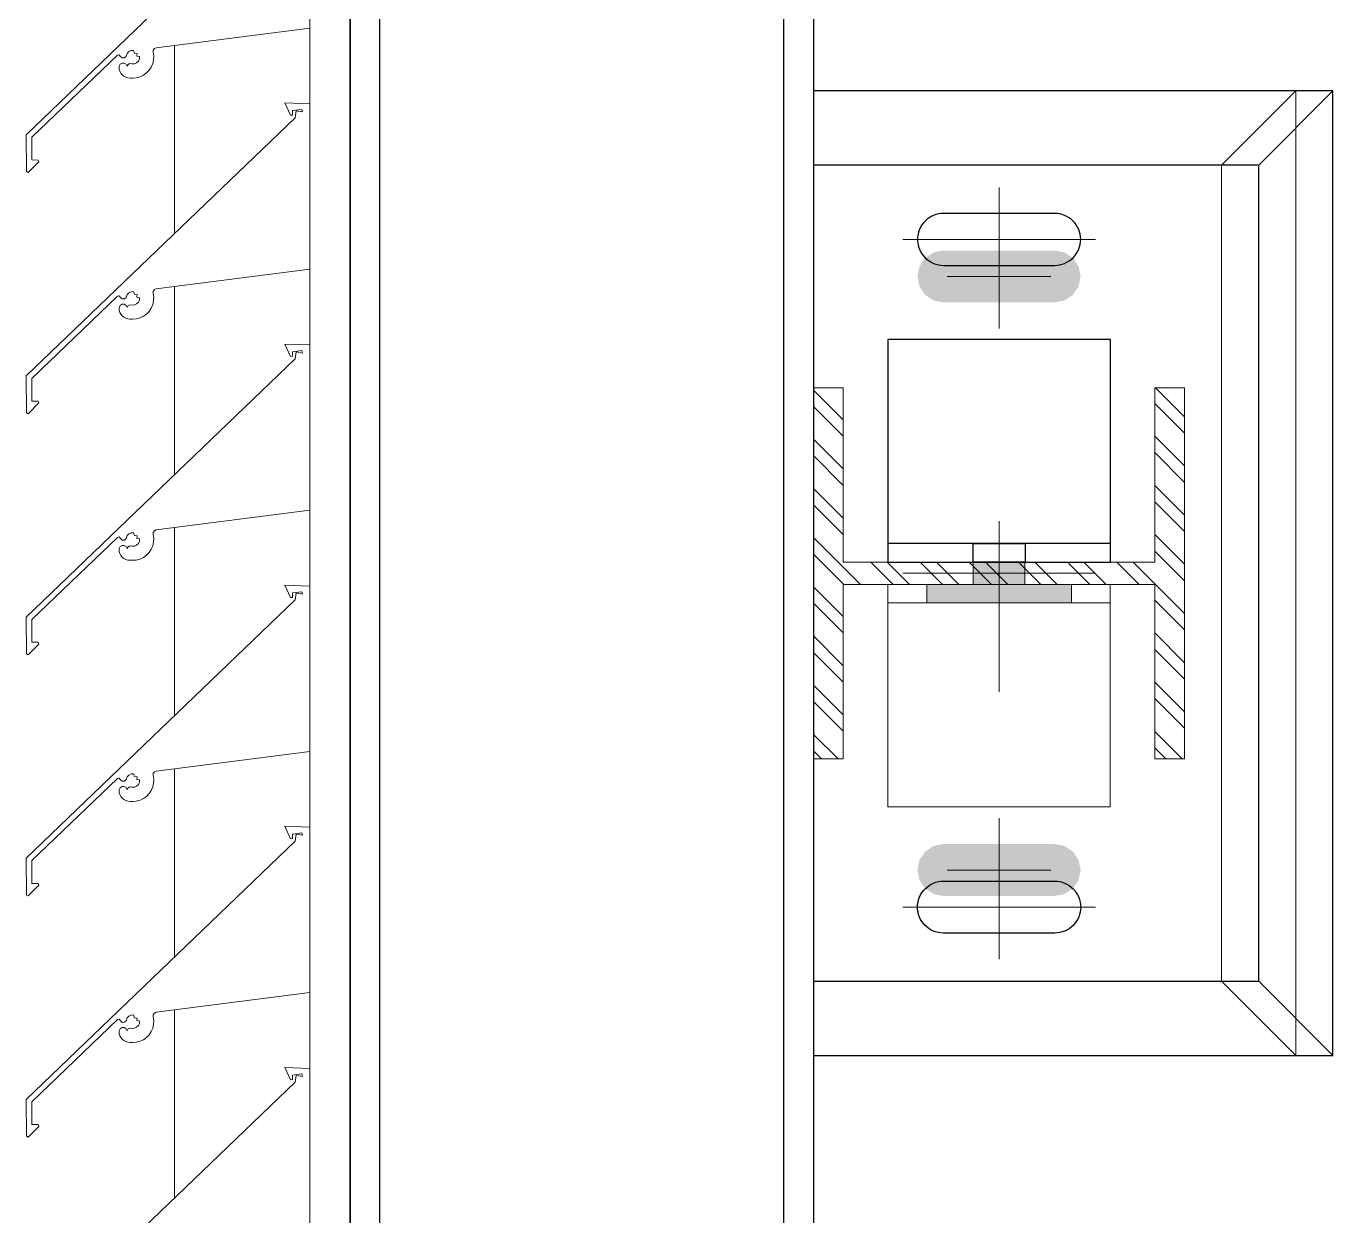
# Model space of a CAD drawing. Header units: millimetres. Extents: x -220592 to 404889, y -217665 to 38245.
# Drawn here: x 27678.1 to 28030.5, y -39739 to -39418.3 of the extents above; entities that cross this region are included whole.
import ezdxf

# ---------------------------------------------------------------- set-up
doc = ezdxf.new("R2010")
doc.units = ezdxf.units.MM
doc.set_wipeout_variables(frame=1)
doc.linetypes.add('XKITLINE00', pattern=[0])
doc.linetypes.add('XKITLINE02', pattern=[4, 2, -2])
for name, color, linetype in [('000 - 0_HIDE_OBJ_FRAMING_DEF_SUB_1', 7, 'Continuous'), ('000 - STRUCTURE_STEEL_ACCESORIES_HATCH_', 7, 'Continuous'), ('000 - STRUCTURE_STEEL_ACCESORIES_HIDDEN_', 7, 'Continuous'), ('000 - STRUCTURE_STEEL_ACCESORIES_MAIN_COLOR_1', 7, 'Continuous'), ('000 - STRUCTURE_STEEL_FRAMING_CUT_COLOR_4', 7, 'Continuous'), ('000 - STRUCTURE_STEEL_FRAMING_DEF_SUB', 7, 'Continuous'), ('000 - STRUCTURE_STEEL_FRAMING_HIDDEN_', 7, 'Continuous'), ('000 - STRUCTURE_STEEL_FRAMING_SUB_COLOR_1', 7, 'Continuous'), ('000 - STRUCTURE_STEEL_FRAMING_SUB_COLOR_2', 7, 'Continuous'), ('000 - STRUCTURE_STEEL_FRAMING_WIPEOUT_', 7, 'Continuous')]:
    doc.layers.add(name, color=color, linetype=linetype)
doc.layers.add('Part', color=7, linetype='Continuous', lineweight=0)

# ---------------------------------------------------------------- blocks, each defined once
blk = doc.blocks.new('*A14056')
at = {"layer": 'Part', "color": 7, "linetype": 'XKITLINE00', "lineweight": 0}
for p, q in [((-171.163349, 117.188511), (-171.163349, 121.420764)), ((-172.663349, 120.106641), (-172.663349, 120.613714)), ((-172.663349, 119.456641), (-172.663349, 119.963714)), ((-172.663349, 118.806641), (-172.663349, 119.313714)), ((-172.663349, 118.156641), (-172.663349, 118.663714)), ((-172.663349, 117.506641), (-172.663349, 118.013714))]:
    blk.add_line(p, q, dxfattribs=at)
blk = doc.blocks.new('*A14120')
at = {"layer": 'Part', "color": 7, "linetype": 'XKITLINE00', "lineweight": 0}
for p, q in [((-172.298462, 117.856123), (-172.366148, 117.858745)), ((-172.366148, 117.858745), (-172.350613, 117.825258)), ((-172.34549, 117.82567), (-172.345361, 117.837861)), ((-172.345361, 117.837861), (-172.320378, 117.841001)), ((-172.335358, 117.837332), (-172.338255, 117.818789)), ((-172.335358, 117.837332), (-172.318342, 117.834428)), ((-172.320378, 117.841001), (-172.318342, 117.834428)), ((-172.298455, 117.410453), (-172.298462, 117.856123)), ((-172.338255, 117.818789), (-173.063377, 117.122543)), ((-172.350613, 117.825258), (-172.34549, 117.82567)), ((-172.712461, 117.357423), (-172.298455, 117.410453)), ((-173.048341, 117.116176), (-172.817326, 117.337579)), ((-172.817326, 117.337579), (-172.812166, 117.338671)), ((-172.812166, 117.338671), (-172.808512, 117.334044)), ((-172.808512, 117.334044), (-172.804048, 117.33019)), ((-172.798154, 117.330396), (-172.793971, 117.334553)), ((-172.793971, 117.334553), (-172.790857, 117.342126)), ((-172.790857, 117.342126), (-172.78619, 117.346913)), ((-172.78619, 117.346913), (-172.780114, 117.349703)), ((-172.780114, 117.349703), (-172.773442, 117.350125)), ((-172.773442, 117.350125), (-172.77112, 117.342735)), ((-172.77112, 117.342735), (-172.763955, 117.341791)), ((-172.763955, 117.341791), (-172.765124, 117.334731)), ((-172.765124, 117.334731), (-172.757418, 117.333625)), ((-172.757418, 117.333625), (-172.757988, 117.327141)), ((-172.720912, 117.345159), (-172.720672, 117.350681)), ((-172.719426, 117.335025), (-172.720912, 117.345159)), ((-172.720672, 117.350681), (-172.717536, 117.355233)), ((-172.719801, 117.324789), (-172.719426, 117.335025)), ((-172.717536, 117.355233), (-172.712461, 117.357423)), ((-172.810019, 117.312761), (-172.812659, 117.307287)), ((-172.812659, 117.307287), (-172.812163, 117.299517)), ((-172.812163, 117.299517), (-172.810428, 117.294021)), ((-172.804875, 117.315998), (-172.810019, 117.312761)), ((-172.798797, 117.31601), (-172.804875, 117.315998)), ((-172.804048, 117.33019), (-172.798154, 117.330396)), ((-172.793641, 117.312792), (-172.798797, 117.31601)), ((-172.790699, 117.30732), (-172.793641, 117.312792)), ((-172.788669, 117.312301), (-172.790699, 117.30732)), ((-172.783858, 117.314708), (-172.788669, 117.312301)), ((-172.77794, 117.313803), (-172.783858, 117.314708)), ((-172.77144, 117.314147), (-172.77794, 117.313803)), ((-172.765472, 117.316745), (-172.77144, 117.314147)), ((-172.76079, 117.321267), (-172.765472, 117.316745)), ((-172.757988, 117.327141), (-172.76079, 117.321267)), ((-172.731662, 117.29681), (-172.726022, 117.30536)), ((-172.726022, 117.30536), (-172.722024, 117.31479)), ((-172.722024, 117.31479), (-172.719801, 117.324789)), ((-172.810428, 117.294021), (-172.807674, 117.288958)), ((-172.807674, 117.288958), (-172.804002, 117.284515)), ((-172.804002, 117.284515), (-172.799549, 117.280857)), ((-172.799549, 117.280857), (-172.794479, 117.278117)), ((-172.794479, 117.278117), (-172.788978, 117.276398)), ((-172.788978, 117.276398), (-172.78325, 117.275762)), ((-172.78325, 117.275762), (-172.776451, 117.275664)), ((-172.776451, 117.275664), (-172.766238, 117.276449)), ((-172.766238, 117.276449), (-172.756337, 117.279072)), ((-172.756337, 117.279072), (-172.747074, 117.283445)), ((-172.747074, 117.283445), (-172.738758, 117.289423)), ((-172.738758, 117.289423), (-172.731662, 117.29681)), ((-173.063377, 117.122543), (-173.062824, 117.023392)), ((-173.047999, 117.05483), (-173.048341, 117.116176)), ((-173.030579, 117.054733), (-173.047999, 117.05483)), ((-173.029494, 117.049812), (-173.030579, 117.054733)), ((-173.062824, 117.023392), (-173.058143, 117.020923)), ((-173.058143, 117.020923), (-173.029494, 117.049812))]:
    blk.add_line(p, q, dxfattribs=at)
blk = doc.blocks.new('*A14128')
at = {"layer": 'Part', "color": 7, "linetype": 'XKITLINE00', "lineweight": 0}
for p, q in [((-171.648652, 109.556249), (-171.648652, 122.756135)), ((-172.298652, 120.456131), (-172.298652, 120.660427)), ((-172.298652, 119.806131), (-172.298652, 120.010427)), ((-172.298652, 119.156131), (-172.298652, 119.360427)), ((-172.298652, 118.506131), (-172.298652, 118.710427)), ((-172.298652, 117.856131), (-172.298652, 118.060427))]:
    blk.add_line(p, q, dxfattribs=at)
blk = doc.blocks.new('*A14152')
at = {"layer": 'Part', "color": 7, "linetype": 'XKITLINE00', "lineweight": 0}
for p, q in [((-172.298462, 118.506123), (-172.366148, 118.508745)), ((-172.366148, 118.508745), (-172.350613, 118.475258)), ((-172.298455, 118.060453), (-172.298462, 118.506123)), ((-172.338255, 118.468789), (-173.063377, 117.772543)), ((-172.350613, 118.475258), (-172.34549, 118.47567)), ((-172.34549, 118.47567), (-172.345361, 118.487861)), ((-172.345361, 118.487861), (-172.320378, 118.491001)), ((-172.335358, 118.487332), (-172.338255, 118.468789)), ((-172.335358, 118.487332), (-172.318342, 118.484428)), ((-172.320378, 118.491001), (-172.318342, 118.484428)), ((-172.712461, 118.007423), (-172.298455, 118.060453)), ((-172.720672, 118.000681), (-172.717536, 118.005233)), ((-172.717536, 118.005233), (-172.712461, 118.007423)), ((-173.048341, 117.766176), (-172.817326, 117.987579)), ((-172.817326, 117.987579), (-172.812166, 117.988671)), ((-172.812166, 117.988671), (-172.808512, 117.984044)), ((-172.808512, 117.984044), (-172.804048, 117.98019)), ((-172.804048, 117.98019), (-172.798154, 117.980396)), ((-172.798154, 117.980396), (-172.793971, 117.984553)), ((-172.793971, 117.984553), (-172.790857, 117.992126)), ((-172.790857, 117.992126), (-172.78619, 117.996913)), ((-172.78619, 117.996913), (-172.780114, 117.999703)), ((-172.780114, 117.999703), (-172.773442, 118.000125)), ((-172.773442, 118.000125), (-172.77112, 117.992735)), ((-172.77112, 117.992735), (-172.763955, 117.991791)), ((-172.76079, 117.971267), (-172.765472, 117.966745)), ((-172.763955, 117.991791), (-172.765124, 117.984731)), ((-172.765124, 117.984731), (-172.757418, 117.983625)), ((-172.757988, 117.977141), (-172.76079, 117.971267)), ((-172.757418, 117.983625), (-172.757988, 117.977141)), ((-172.722024, 117.96479), (-172.719801, 117.974789)), ((-172.720912, 117.995159), (-172.720672, 118.000681)), ((-172.719426, 117.985025), (-172.720912, 117.995159)), ((-172.719801, 117.974789), (-172.719426, 117.985025)), ((-172.810019, 117.962761), (-172.812659, 117.957287)), ((-172.812659, 117.957287), (-172.812163, 117.949517)), ((-172.812163, 117.949517), (-172.810428, 117.944021)), ((-172.810428, 117.944021), (-172.807674, 117.938958)), ((-172.804875, 117.965998), (-172.810019, 117.962761)), ((-172.807674, 117.938958), (-172.804002, 117.934515)), ((-172.798797, 117.96601), (-172.804875, 117.965998)), ((-172.804002, 117.934515), (-172.799549, 117.930857)), ((-172.793641, 117.962792), (-172.798797, 117.96601)), ((-172.790699, 117.95732), (-172.793641, 117.962792)), ((-172.788669, 117.962301), (-172.790699, 117.95732)), ((-172.783858, 117.964708), (-172.788669, 117.962301)), ((-172.77794, 117.963803), (-172.783858, 117.964708)), ((-172.77144, 117.964147), (-172.77794, 117.963803)), ((-172.765472, 117.966745), (-172.77144, 117.964147)), ((-172.756337, 117.929072), (-172.747074, 117.933445)), ((-172.747074, 117.933445), (-172.738758, 117.939423)), ((-172.738758, 117.939423), (-172.731662, 117.94681)), ((-172.731662, 117.94681), (-172.726022, 117.95536)), ((-172.726022, 117.95536), (-172.722024, 117.96479)), ((-172.799549, 117.930857), (-172.794479, 117.928117)), ((-172.794479, 117.928117), (-172.788978, 117.926398)), ((-172.788978, 117.926398), (-172.78325, 117.925762)), ((-172.78325, 117.925762), (-172.776451, 117.925664)), ((-172.776451, 117.925664), (-172.766238, 117.926449)), ((-172.766238, 117.926449), (-172.756337, 117.929072)), ((-173.063377, 117.772543), (-173.062824, 117.673392)), ((-173.047999, 117.70483), (-173.048341, 117.766176)), ((-173.058143, 117.670923), (-173.029494, 117.699812)), ((-173.030579, 117.704733), (-173.047999, 117.70483)), ((-173.029494, 117.699812), (-173.030579, 117.704733)), ((-173.062824, 117.673392), (-173.058143, 117.670923))]:
    blk.add_line(p, q, dxfattribs=at)
blk = doc.blocks.new('*A14153')
at = {"layer": 'Part', "color": 7, "linetype": 'XKITLINE00', "lineweight": 0}
for p, q in [((-172.298462, 119.156123), (-172.366148, 119.158745)), ((-172.366148, 119.158745), (-172.350613, 119.125258)), ((-172.34549, 119.12567), (-172.345361, 119.137861)), ((-172.345361, 119.137861), (-172.320378, 119.141001)), ((-172.335358, 119.137332), (-172.338255, 119.118789)), ((-172.335358, 119.137332), (-172.318342, 119.134428)), ((-172.320378, 119.141001), (-172.318342, 119.134428)), ((-172.298455, 118.710453), (-172.298462, 119.156123)), ((-172.338255, 119.118789), (-173.063377, 118.422543)), ((-172.350613, 119.125258), (-172.34549, 119.12567)), ((-172.712461, 118.657423), (-172.298455, 118.710453)), ((-173.048341, 118.416176), (-172.817326, 118.637579)), ((-172.817326, 118.637579), (-172.812166, 118.638671)), ((-172.812166, 118.638671), (-172.808512, 118.634044)), ((-172.793971, 118.634553), (-172.790857, 118.642126)), ((-172.790857, 118.642126), (-172.78619, 118.646913)), ((-172.78619, 118.646913), (-172.780114, 118.649703)), ((-172.780114, 118.649703), (-172.773442, 118.650125)), ((-172.773442, 118.650125), (-172.77112, 118.642735)), ((-172.77112, 118.642735), (-172.763955, 118.641791)), ((-172.763955, 118.641791), (-172.765124, 118.634731)), ((-172.720912, 118.645159), (-172.720672, 118.650681)), ((-172.719426, 118.635025), (-172.720912, 118.645159)), ((-172.720672, 118.650681), (-172.717536, 118.655233)), ((-172.717536, 118.655233), (-172.712461, 118.657423)), ((-172.810019, 118.612761), (-172.812659, 118.607287)), ((-172.812659, 118.607287), (-172.812163, 118.599517)), ((-172.804875, 118.615998), (-172.810019, 118.612761)), ((-172.808512, 118.634044), (-172.804048, 118.63019)), ((-172.798797, 118.61601), (-172.804875, 118.615998)), ((-172.804048, 118.63019), (-172.798154, 118.630396)), ((-172.793641, 118.612792), (-172.798797, 118.61601)), ((-172.798154, 118.630396), (-172.793971, 118.634553)), ((-172.790699, 118.60732), (-172.793641, 118.612792)), ((-172.788669, 118.612301), (-172.790699, 118.60732)), ((-172.783858, 118.614708), (-172.788669, 118.612301)), ((-172.77794, 118.613803), (-172.783858, 118.614708)), ((-172.77144, 118.614147), (-172.77794, 118.613803)), ((-172.765472, 118.616745), (-172.77144, 118.614147)), ((-172.76079, 118.621267), (-172.765472, 118.616745)), ((-172.765124, 118.634731), (-172.757418, 118.633625)), ((-172.757988, 118.627141), (-172.76079, 118.621267)), ((-172.757418, 118.633625), (-172.757988, 118.627141)), ((-172.731662, 118.59681), (-172.726022, 118.60536)), ((-172.726022, 118.60536), (-172.722024, 118.61479)), ((-172.722024, 118.61479), (-172.719801, 118.624789)), ((-172.719801, 118.624789), (-172.719426, 118.635025)), ((-172.812163, 118.599517), (-172.810428, 118.594021)), ((-172.810428, 118.594021), (-172.807674, 118.588958)), ((-172.807674, 118.588958), (-172.804002, 118.584515)), ((-172.804002, 118.584515), (-172.799549, 118.580857)), ((-172.799549, 118.580857), (-172.794479, 118.578117)), ((-172.794479, 118.578117), (-172.788978, 118.576398)), ((-172.788978, 118.576398), (-172.78325, 118.575762)), ((-172.78325, 118.575762), (-172.776451, 118.575664)), ((-172.776451, 118.575664), (-172.766238, 118.576449)), ((-172.766238, 118.576449), (-172.756337, 118.579072)), ((-172.756337, 118.579072), (-172.747074, 118.583445)), ((-172.747074, 118.583445), (-172.738758, 118.589423)), ((-172.738758, 118.589423), (-172.731662, 118.59681)), ((-173.063377, 118.422543), (-173.062824, 118.323392)), ((-173.047999, 118.35483), (-173.048341, 118.416176)), ((-173.062824, 118.323392), (-173.058143, 118.320923)), ((-173.058143, 118.320923), (-173.029494, 118.349812)), ((-173.030579, 118.354733), (-173.047999, 118.35483)), ((-173.029494, 118.349812), (-173.030579, 118.354733))]:
    blk.add_line(p, q, dxfattribs=at)
blk = doc.blocks.new('*A14154')
at = {"layer": 'Part', "color": 7, "linetype": 'XKITLINE00', "lineweight": 0}
for p, q in [((-172.298462, 119.806123), (-172.366148, 119.808745)), ((-172.366148, 119.808745), (-172.350613, 119.775258)), ((-172.298455, 119.360453), (-172.298462, 119.806123)), ((-172.338255, 119.768789), (-173.063377, 119.072543)), ((-172.350613, 119.775258), (-172.34549, 119.77567)), ((-172.34549, 119.77567), (-172.345361, 119.787861)), ((-172.345361, 119.787861), (-172.320378, 119.791001)), ((-172.335358, 119.787332), (-172.338255, 119.768789)), ((-172.335358, 119.787332), (-172.318342, 119.784428)), ((-172.320378, 119.791001), (-172.318342, 119.784428)), ((-172.712461, 119.307423), (-172.298455, 119.360453)), ((-172.717536, 119.305233), (-172.712461, 119.307423)), ((-173.048341, 119.066176), (-172.817326, 119.287579)), ((-172.817326, 119.287579), (-172.812166, 119.288671)), ((-172.812166, 119.288671), (-172.808512, 119.284044)), ((-172.808512, 119.284044), (-172.804048, 119.28019)), ((-172.804048, 119.28019), (-172.798154, 119.280396)), ((-172.798154, 119.280396), (-172.793971, 119.284553)), ((-172.793971, 119.284553), (-172.790857, 119.292126)), ((-172.790857, 119.292126), (-172.78619, 119.296913)), ((-172.78619, 119.296913), (-172.780114, 119.299703)), ((-172.780114, 119.299703), (-172.773442, 119.300125)), ((-172.773442, 119.300125), (-172.77112, 119.292735)), ((-172.77112, 119.292735), (-172.763955, 119.291791)), ((-172.763955, 119.291791), (-172.765124, 119.284731)), ((-172.765124, 119.284731), (-172.757418, 119.283625)), ((-172.757988, 119.277141), (-172.76079, 119.271267)), ((-172.757418, 119.283625), (-172.757988, 119.277141)), ((-172.722024, 119.26479), (-172.719801, 119.274789)), ((-172.720912, 119.295159), (-172.720672, 119.300681)), ((-172.719426, 119.285025), (-172.720912, 119.295159)), ((-172.720672, 119.300681), (-172.717536, 119.305233)), ((-172.719801, 119.274789), (-172.719426, 119.285025)), ((-172.810019, 119.262761), (-172.812659, 119.257287)), ((-172.812659, 119.257287), (-172.812163, 119.249517)), ((-172.812163, 119.249517), (-172.810428, 119.244021)), ((-172.810428, 119.244021), (-172.807674, 119.238958)), ((-172.804875, 119.265998), (-172.810019, 119.262761)), ((-172.807674, 119.238958), (-172.804002, 119.234515)), ((-172.798797, 119.26601), (-172.804875, 119.265998)), ((-172.793641, 119.262792), (-172.798797, 119.26601)), ((-172.790699, 119.25732), (-172.793641, 119.262792)), ((-172.788669, 119.262301), (-172.790699, 119.25732)), ((-172.783858, 119.264708), (-172.788669, 119.262301)), ((-172.77794, 119.263803), (-172.783858, 119.264708)), ((-172.77144, 119.264147), (-172.77794, 119.263803)), ((-172.765472, 119.266745), (-172.77144, 119.264147)), ((-172.76079, 119.271267), (-172.765472, 119.266745)), ((-172.747074, 119.233445), (-172.738758, 119.239423)), ((-172.738758, 119.239423), (-172.731662, 119.24681)), ((-172.731662, 119.24681), (-172.726022, 119.25536)), ((-172.726022, 119.25536), (-172.722024, 119.26479)), ((-172.804002, 119.234515), (-172.799549, 119.230857)), ((-172.799549, 119.230857), (-172.794479, 119.228117)), ((-172.794479, 119.228117), (-172.788978, 119.226398)), ((-172.788978, 119.226398), (-172.78325, 119.225762)), ((-172.78325, 119.225762), (-172.776451, 119.225664)), ((-172.776451, 119.225664), (-172.766238, 119.226449)), ((-172.766238, 119.226449), (-172.756337, 119.229072)), ((-172.756337, 119.229072), (-172.747074, 119.233445)), ((-173.063377, 119.072543), (-173.062824, 118.973392)), ((-173.047999, 119.00483), (-173.048341, 119.066176)), ((-173.058143, 118.970923), (-173.029494, 118.999812)), ((-173.030579, 119.004733), (-173.047999, 119.00483)), ((-173.029494, 118.999812), (-173.030579, 119.004733)), ((-173.062824, 118.973392), (-173.058143, 118.970923))]:
    blk.add_line(p, q, dxfattribs=at)
blk = doc.blocks.new('*A14155')
at = {"layer": 'Part', "color": 7, "linetype": 'XKITLINE00', "lineweight": 0}
for p, q in [((-172.298462, 120.456123), (-172.366148, 120.458745)), ((-172.366148, 120.458745), (-172.350613, 120.425258)), ((-172.34549, 120.42567), (-172.345361, 120.437861)), ((-172.345361, 120.437861), (-172.320378, 120.441001)), ((-172.335358, 120.437332), (-172.338255, 120.418789)), ((-172.335358, 120.437332), (-172.318342, 120.434428)), ((-172.320378, 120.441001), (-172.318342, 120.434428)), ((-172.298455, 120.010453), (-172.298462, 120.456123)), ((-172.338255, 120.418789), (-173.063377, 119.722543)), ((-172.350613, 120.425258), (-172.34549, 120.42567)), ((-172.712461, 119.957423), (-172.298455, 120.010453)), ((-172.793971, 119.934553), (-172.790857, 119.942126)), ((-172.790857, 119.942126), (-172.78619, 119.946913)), ((-172.78619, 119.946913), (-172.780114, 119.949703)), ((-172.780114, 119.949703), (-172.773442, 119.950125)), ((-172.773442, 119.950125), (-172.77112, 119.942735)), ((-172.77112, 119.942735), (-172.763955, 119.941791)), ((-172.763955, 119.941791), (-172.765124, 119.934731)), ((-172.720912, 119.945159), (-172.720672, 119.950681)), ((-172.719426, 119.935025), (-172.720912, 119.945159)), ((-172.720672, 119.950681), (-172.717536, 119.955233)), ((-172.717536, 119.955233), (-172.712461, 119.957423)), ((-173.048341, 119.716176), (-172.817326, 119.937579)), ((-172.817326, 119.937579), (-172.812166, 119.938671)), ((-172.810019, 119.912761), (-172.812659, 119.907287)), ((-172.812659, 119.907287), (-172.812163, 119.899517)), ((-172.812166, 119.938671), (-172.808512, 119.934044)), ((-172.804875, 119.915998), (-172.810019, 119.912761)), ((-172.808512, 119.934044), (-172.804048, 119.93019)), ((-172.798797, 119.91601), (-172.804875, 119.915998)), ((-172.804048, 119.93019), (-172.798154, 119.930396)), ((-172.793641, 119.912792), (-172.798797, 119.91601)), ((-172.798154, 119.930396), (-172.793971, 119.934553)), ((-172.790699, 119.90732), (-172.793641, 119.912792)), ((-172.788669, 119.912301), (-172.790699, 119.90732)), ((-172.783858, 119.914708), (-172.788669, 119.912301)), ((-172.77794, 119.913803), (-172.783858, 119.914708)), ((-172.77144, 119.914147), (-172.77794, 119.913803)), ((-172.765472, 119.916745), (-172.77144, 119.914147)), ((-172.76079, 119.921267), (-172.765472, 119.916745)), ((-172.765124, 119.934731), (-172.757418, 119.933625)), ((-172.757988, 119.927141), (-172.76079, 119.921267)), ((-172.757418, 119.933625), (-172.757988, 119.927141)), ((-172.726022, 119.90536), (-172.722024, 119.91479)), ((-172.722024, 119.91479), (-172.719801, 119.924789)), ((-172.719801, 119.924789), (-172.719426, 119.935025)), ((-172.812163, 119.899517), (-172.810428, 119.894021)), ((-172.810428, 119.894021), (-172.807674, 119.888958)), ((-172.807674, 119.888958), (-172.804002, 119.884515)), ((-172.804002, 119.884515), (-172.799549, 119.880857)), ((-172.799549, 119.880857), (-172.794479, 119.878117)), ((-172.794479, 119.878117), (-172.788978, 119.876398)), ((-172.788978, 119.876398), (-172.78325, 119.875762)), ((-172.78325, 119.875762), (-172.776451, 119.875664)), ((-172.776451, 119.875664), (-172.766238, 119.876449)), ((-172.766238, 119.876449), (-172.756337, 119.879072)), ((-172.756337, 119.879072), (-172.747074, 119.883445)), ((-172.747074, 119.883445), (-172.738758, 119.889423)), ((-172.738758, 119.889423), (-172.731662, 119.89681)), ((-172.731662, 119.89681), (-172.726022, 119.90536)), ((-173.063377, 119.722543), (-173.062824, 119.623392)), ((-173.047999, 119.65483), (-173.048341, 119.716176)), ((-173.058143, 119.620923), (-173.029494, 119.649812)), ((-173.030579, 119.654733), (-173.047999, 119.65483)), ((-173.029494, 119.649812), (-173.030579, 119.654733)), ((-173.062824, 119.623392), (-173.058143, 119.620923))]:
    blk.add_line(p, q, dxfattribs=at)
blk = doc.blocks.new('*A14156')
at = {"layer": 'Part', "color": 7, "linetype": 'XKITLINE00', "lineweight": 0}
for p, q in [((-172.298462, 121.106123), (-172.366148, 121.108745)), ((-172.366148, 121.108745), (-172.350613, 121.075258)), ((-172.298455, 120.660453), (-172.298462, 121.106123)), ((-172.338255, 121.068789), (-173.063377, 120.372543)), ((-172.350613, 121.075258), (-172.34549, 121.07567)), ((-172.34549, 121.07567), (-172.345361, 121.087861)), ((-172.345361, 121.087861), (-172.320378, 121.091001)), ((-172.335358, 121.087332), (-172.338255, 121.068789)), ((-172.335358, 121.087332), (-172.318342, 121.084428)), ((-172.320378, 121.091001), (-172.318342, 121.084428)), ((-172.712461, 120.607423), (-172.298455, 120.660453)), ((-173.048341, 120.366176), (-172.817326, 120.587579)), ((-172.817326, 120.587579), (-172.812166, 120.588671)), ((-172.812166, 120.588671), (-172.808512, 120.584044)), ((-172.808512, 120.584044), (-172.804048, 120.58019)), ((-172.804048, 120.58019), (-172.798154, 120.580396)), ((-172.798154, 120.580396), (-172.793971, 120.584553)), ((-172.793971, 120.584553), (-172.790857, 120.592126)), ((-172.790857, 120.592126), (-172.78619, 120.596913)), ((-172.78619, 120.596913), (-172.780114, 120.599703)), ((-172.780114, 120.599703), (-172.773442, 120.600125)), ((-172.773442, 120.600125), (-172.77112, 120.592735)), ((-172.77112, 120.592735), (-172.763955, 120.591791)), ((-172.763955, 120.591791), (-172.765124, 120.584731)), ((-172.765124, 120.584731), (-172.757418, 120.583625)), ((-172.757988, 120.577141), (-172.76079, 120.571267)), ((-172.757418, 120.583625), (-172.757988, 120.577141)), ((-172.720912, 120.595159), (-172.720672, 120.600681)), ((-172.719426, 120.585025), (-172.720912, 120.595159)), ((-172.720672, 120.600681), (-172.717536, 120.605233)), ((-172.719801, 120.574789), (-172.719426, 120.585025)), ((-172.717536, 120.605233), (-172.712461, 120.607423)), ((-172.810019, 120.562761), (-172.812659, 120.557287)), ((-172.812659, 120.557287), (-172.812163, 120.549517)), ((-172.812163, 120.549517), (-172.810428, 120.544021)), ((-172.810428, 120.544021), (-172.807674, 120.538958)), ((-172.804875, 120.565998), (-172.810019, 120.562761)), ((-172.798797, 120.56601), (-172.804875, 120.565998)), ((-172.793641, 120.562792), (-172.798797, 120.56601)), ((-172.790699, 120.55732), (-172.793641, 120.562792)), ((-172.788669, 120.562301), (-172.790699, 120.55732)), ((-172.783858, 120.564708), (-172.788669, 120.562301)), ((-172.77794, 120.563803), (-172.783858, 120.564708)), ((-172.77144, 120.564147), (-172.77794, 120.563803)), ((-172.765472, 120.566745), (-172.77144, 120.564147)), ((-172.76079, 120.571267), (-172.765472, 120.566745)), ((-172.738758, 120.539423), (-172.731662, 120.54681)), ((-172.731662, 120.54681), (-172.726022, 120.55536)), ((-172.726022, 120.55536), (-172.722024, 120.56479)), ((-172.722024, 120.56479), (-172.719801, 120.574789)), ((-172.807674, 120.538958), (-172.804002, 120.534515)), ((-172.804002, 120.534515), (-172.799549, 120.530857)), ((-172.799549, 120.530857), (-172.794479, 120.528117)), ((-172.794479, 120.528117), (-172.788978, 120.526398)), ((-172.788978, 120.526398), (-172.78325, 120.525762)), ((-172.78325, 120.525762), (-172.776451, 120.525664)), ((-172.776451, 120.525664), (-172.766238, 120.526449)), ((-172.766238, 120.526449), (-172.756337, 120.529072)), ((-172.756337, 120.529072), (-172.747074, 120.533445)), ((-172.747074, 120.533445), (-172.738758, 120.539423)), ((-173.063377, 120.372543), (-173.062824, 120.273392)), ((-173.047999, 120.30483), (-173.048341, 120.366176)), ((-173.058143, 120.270923), (-173.029494, 120.299812)), ((-173.030579, 120.304733), (-173.047999, 120.30483)), ((-173.029494, 120.299812), (-173.030579, 120.304733)), ((-173.062824, 120.273392), (-173.058143, 120.270923))]:
    blk.add_line(p, q, dxfattribs=at)
blk = doc.blocks.new('*A14088')
at = {"layer": '000 - 0_HIDE_OBJ_FRAMING_DEF_SUB_1'}
for points in [[(-169.6182, 120.0176), (-169.603, 120.0403), (-169.5803, 120.0555), (-169.5535, 120.0608), (-169.2535, 120.0608), (-169.2267, 120.0555), (-169.204, 120.0403), (-169.1888, 120.0176), (-169.1835, 119.9908), (-169.1888, 119.964), (-169.204, 119.9413), (-169.2267, 119.9261), (-169.2535, 119.9208), (-169.5535, 119.9208), (-169.5803, 119.9261), (-169.603, 119.9413), (-169.6182, 119.964), (-169.6235, 119.9908)], [(-169.6182, 118.4176), (-169.603, 118.4403), (-169.5803, 118.4555), (-169.5535, 118.4608), (-169.2535, 118.4608), (-169.2267, 118.4555), (-169.204, 118.4403), (-169.1888, 118.4176), (-169.1835, 118.3908), (-169.1888, 118.364), (-169.204, 118.3413), (-169.2267, 118.3261), (-169.2535, 118.3208), (-169.5535, 118.3208), (-169.5803, 118.3261), (-169.603, 118.3413), (-169.6182, 118.364), (-169.6235, 118.3908)]]:
    blk.add_hatch(color=7, dxfattribs=at).paths.add_polyline_path(points, flags=17)
at = {"layer": '000 - 0_HIDE_OBJ_FRAMING_DEF_SUB_1', "color": 7, "linetype": 'XKITLINE00', "lineweight": 0}
for p, q in [((-169.4035, 119.8508), (-169.4035, 120.1308)), ((-169.2635, 119.9908), (-169.5435, 119.9908)), ((-169.4035, 118.2508), (-169.4035, 118.5308)), ((-169.2635, 118.3908), (-169.5435, 118.3908))]:
    blk.add_line(p, q, dxfattribs=at)
blk = doc.blocks.new('*A14089')
at = {"layer": '000 - 0_HIDE_OBJ_FRAMING_DEF_SUB_1'}
for points in [[(-169.4735, 119.1608), (-169.4735, 119.2208), (-169.3335, 119.2208), (-169.3335, 119.1608)], [(-169.5985, 119.1108), (-169.5985, 119.1608), (-169.2085, 119.1608), (-169.2085, 119.1108)]]:
    blk.add_hatch(color=7, dxfattribs=at).paths.add_polyline_path(points, flags=17)
at = {"layer": '000 - 0_HIDE_OBJ_FRAMING_DEF_SUB_1', "color": 7, "linetype": 'XKITLINE00', "lineweight": 0}
for p, q in [((-169.4035, 119.3), (-169.4035, 118.8708)), ((-169.4735, 119.2208), (-169.4735, 119.1608)), ((-169.3335, 119.2208), (-169.3335, 119.1608)), ((-169.5985, 119.1608), (-169.5985, 119.1108)), ((-169.2085, 119.1608), (-169.2085, 119.1108))]:
    blk.add_line(p, q, dxfattribs=at)
blk = doc.blocks.new('*A14090')
at = {"layer": '000 - 0_HIDE_OBJ_FRAMING_DEF_SUB_1', "color": 7, "linetype": 'XKITLINE00', "lineweight": 0}
for p, q in [((-169.703485, 119.160805), (-169.703485, 118.560805)), ((-169.103485, 119.160805), (-169.103485, 118.560805)), ((-169.703485, 119.110805), (-169.103485, 119.110805)), ((-169.703485, 118.560805), (-169.103485, 118.560805))]:
    blk.add_line(p, q, dxfattribs=at)
blk = doc.blocks.new('*A14091')
at = {"layer": '000 - 0_HIDE_OBJ_FRAMING_DEF_SUB_1', "color": 7, "linetype": 'XKITLINE00', "lineweight": 0}
for p, q in [((-168.603485, 120.490805), (-169.903485, 120.490805)), ((-168.803485, 120.290805), (-168.603485, 120.490805)), ((-168.603485, 120.490805), (-168.603485, 117.890805)), ((-168.803485, 118.090805), (-168.603485, 117.890805)), ((-168.603485, 117.890805), (-169.903485, 117.890805))]:
    blk.add_line(p, q, dxfattribs=at)
blk = doc.blocks.new('*A14092')
at = {"layer": '000 - 0_HIDE_OBJ_FRAMING_DEF_SUB_1', "color": 7, "linetype": 'XKITLINE00', "lineweight": 0}
for p, q in [((-168.803485, 120.290805), (-169.903485, 120.290805)), ((-168.803485, 118.090805), (-168.803485, 120.290805)), ((-169.903485, 118.090805), (-168.803485, 118.090805))]:
    blk.add_line(p, q, dxfattribs=at)
blk = doc.blocks.new('*A14093')
at = {"layer": '000 - 0_HIDE_OBJ_FRAMING_DEF_SUB_1'}
for points in [[(-170.5103, 119.4211), (-170.5171, 119.4221), (-170.5238, 119.4238), (-170.5303, 119.4261), (-170.5365, 119.4291), (-170.5424, 119.4326), (-170.5479, 119.4367), (-170.553, 119.4413), (-170.5576, 119.4464), (-170.5617, 119.4519), (-170.5652, 119.4578), (-170.5682, 119.464), (-170.5705, 119.4705), (-170.5721, 119.4771), (-170.5731, 119.4839), (-170.5735, 119.4908), (-170.5731, 119.4977), (-170.5721, 119.5045), (-170.5705, 119.5111), (-170.5682, 119.5176), (-170.5652, 119.5238), (-170.5617, 119.5297), (-170.5576, 119.5352), (-170.553, 119.5403), (-170.5479, 119.5449), (-170.5424, 119.549), (-170.5365, 119.5525), (-170.5303, 119.5555), (-170.5238, 119.5578), (-170.5171, 119.5595), (-170.5103, 119.5605), (-170.5035, 119.5608), (-170.4966, 119.5605), (-170.4898, 119.5595), (-170.4832, 119.5578), (-170.4767, 119.5555), (-170.4705, 119.5525), (-170.4646, 119.549), (-170.4591, 119.5449), (-170.454, 119.5403), (-170.4494, 119.5352), (-170.4453, 119.5297), (-170.4418, 119.5238), (-170.4388, 119.5176), (-170.4365, 119.5111), (-170.4348, 119.5045), (-170.4338, 119.4977), (-170.4335, 119.4908), (-170.4338, 119.4839), (-170.4348, 119.4771), (-170.4365, 119.4705), (-170.4388, 119.464), (-170.4418, 119.4578), (-170.4453, 119.4519), (-170.4494, 119.4464), (-170.454, 119.4413), (-170.4591, 119.4367), (-170.4646, 119.4326), (-170.4705, 119.4291), (-170.4767, 119.4261), (-170.4832, 119.4238), (-170.4898, 119.4221), (-170.4966, 119.4211), (-170.5035, 119.4208)], [(-170.5103, 118.8211), (-170.5171, 118.8221), (-170.5238, 118.8238), (-170.5303, 118.8261), (-170.5365, 118.8291), (-170.5424, 118.8326), (-170.5479, 118.8367), (-170.553, 118.8413), (-170.5576, 118.8464), (-170.5617, 118.8519), (-170.5652, 118.8578), (-170.5682, 118.864), (-170.5705, 118.8705), (-170.5721, 118.8771), (-170.5731, 118.8839), (-170.5735, 118.8908), (-170.5731, 118.8977), (-170.5721, 118.9045), (-170.5705, 118.9111), (-170.5682, 118.9176), (-170.5652, 118.9238), (-170.5617, 118.9297), (-170.5576, 118.9352), (-170.553, 118.9403), (-170.5479, 118.9449), (-170.5424, 118.949), (-170.5365, 118.9525), (-170.5303, 118.9555), (-170.5238, 118.9578), (-170.5171, 118.9595), (-170.5103, 118.9605), (-170.5035, 118.9608), (-170.4966, 118.9605), (-170.4898, 118.9595), (-170.4832, 118.9578), (-170.4767, 118.9555), (-170.4705, 118.9525), (-170.4646, 118.949), (-170.4591, 118.9449), (-170.454, 118.9403), (-170.4494, 118.9352), (-170.4453, 118.9297), (-170.4418, 118.9238), (-170.4388, 118.9176), (-170.4365, 118.9111), (-170.4348, 118.9045), (-170.4338, 118.8977), (-170.4335, 118.8908), (-170.4338, 118.8839), (-170.4348, 118.8771), (-170.4365, 118.8705), (-170.4388, 118.864), (-170.4418, 118.8578), (-170.4453, 118.8519), (-170.4494, 118.8464), (-170.454, 118.8413), (-170.4591, 118.8367), (-170.4646, 118.8326), (-170.4705, 118.8291), (-170.4767, 118.8261), (-170.4832, 118.8238), (-170.4898, 118.8221), (-170.4966, 118.8211), (-170.5035, 118.8208)]]:
    blk.add_hatch(color=7, dxfattribs=at).paths.add_polyline_path(points, flags=17)
at = {"layer": '000 - 0_HIDE_OBJ_FRAMING_DEF_SUB_1', "color": 7, "linetype": 'XKITLINE00', "lineweight": 0}
for p, q in [((-170.5035, 119.3508), (-170.5035, 119.6308)), ((-170.3635, 119.4908), (-170.6435, 119.4908)), ((-170.5035, 118.7508), (-170.5035, 119.0308)), ((-170.3635, 118.8908), (-170.6435, 118.8908))]:
    blk.add_line(p, q, dxfattribs=at)
blk = doc.blocks.new('*A14106')
at = {"layer": '000 - 0_HIDE_OBJ_FRAMING_DEF_SUB_1', "color": 7, "linetype": 'XKITLINE00', "lineweight": 0}
for p, q in [((-169.823485, 119.690805), (-169.903485, 119.690805)), ((-169.903485, 119.690805), (-169.903485, 118.690805)), ((-169.823485, 119.220805), (-169.823485, 119.690805)), ((-168.903485, 119.690805), (-168.983485, 119.690805)), ((-168.983485, 119.690805), (-168.983485, 119.220805)), ((-168.903485, 118.690805), (-168.903485, 119.690805)), ((-168.983485, 119.220805), (-169.823485, 119.220805)), ((-169.823485, 118.690805), (-169.823485, 119.160805)), ((-169.823485, 119.160805), (-168.983485, 119.160805)), ((-168.983485, 119.160805), (-168.983485, 118.690805)), ((-169.903485, 118.690805), (-169.823485, 118.690805)), ((-168.983485, 118.690805), (-168.903485, 118.690805))]:
    blk.add_line(p, q, dxfattribs=at)
blk = doc.blocks.new('*A14127')
at = {"layer": '000 - 0_HIDE_OBJ_FRAMING_DEF_SUB_1', "color": 7, "linetype": 'XKITLINE00', "lineweight": 0}
for p, q in [((-171.153485, 122.440805), (-171.153485, 103.820832)), ((-171.073485, 103.820832), (-171.073485, 122.440805)), ((-169.983485, 103.820832), (-169.983485, 122.440805)), ((-169.903485, 122.440805), (-169.903485, 119.690805)), ((-169.903485, 107.570805), (-169.903485, 118.690805))]:
    blk.add_line(p, q, dxfattribs=at)
blk = doc.blocks.new('W-1-PP18-ST_20260402-011103_LOWER_PL')
at = {"layer": '000 - 0_HIDE_OBJ_FRAMING_DEF_SUB_1', "color": 7, "lineweight": 0, "xscale": 100, "yscale": 100, "zscale": 100}
for name in ['*A14127', '*A14091', '*A14092', '*A14088', '*A14106', '*A14093', '*A14089', '*A14090']:
    blk.add_blockref(name, (17759.3349, -35779.0805), dxfattribs=at)
blk = doc.blocks.new('*U28801')
at = {"color": 7}
blk.add_wipeout([(0, 0), (0, 125), (4877, 125), (4877, 0)], dxfattribs=at).dxf.layer = '000 - STRUCTURE_STEEL_FRAMING_WIPEOUT_'
at = {"layer": '000 - STRUCTURE_STEEL_FRAMING_SUB_COLOR_1', "color": 7}
for points in [[(0, 125), (0, 117), (4877, 117), (4877, 125)], [(0, 0), (0, 8), (4877, 8), (4877, 0)]]:
    blk.add_lwpolyline(points, close=True, dxfattribs=at)
at = {"layer": '000 - STRUCTURE_STEEL_FRAMING_SUB_COLOR_2', "color": 7}
blk.add_lwpolyline([(0, 0), (0, 125), (4877, 125), (4877, 0)], close=True, dxfattribs=at)
blk = doc.blocks.new('000_ASPG_TYP_FILES_STRUCTURE_STEEL_BK')
at = {"layer": '000 - STRUCTURE_STEEL_ACCESORIES_HIDDEN_', "color": 7}
blk.add_lwpolyline([(0, 7), (5, 7), (5, -7), (0, -7)], close=True, dxfattribs=at)
at = {"layer": '000 - STRUCTURE_STEEL_ACCESORIES_MAIN_COLOR_1', "color": 7}
for points in [[(0, -30), (60, -30), (60, 30), (0, 30)], [(0, -30), (5, -30), (5, 30), (0, 30)]]:
    blk.add_lwpolyline(points, close=True, dxfattribs=at)
blk = doc.blocks.new('000_CKST_FAMELINE_STEEL_STRUCTURE-COLUMN_TOP_VIEW')
at = {"layer": '000 - STRUCTURE_STEEL_FRAMING_DEF_SUB', "color": 7, "linetype": 'XKITLINE00', "lineweight": 0}
for p, q in [((0, 76), (0, 104)), ((26, 90), (-26, 90)), ((0, 14), (0, -14)), ((26, 0), (-26, 0)), ((0, -76), (0, -104)), ((26, -90), (-26, -90))]:
    blk.add_line(p, q, dxfattribs=at)
at = {"layer": '000 - STRUCTURE_STEEL_FRAMING_SUB_COLOR_2', "color": 7}
for p, q in [((-70, 110), (-90, 130)), ((70, 110), (90, 130)), ((-70, -110), (-90, -130)), ((70, -110), (90, -130))]:
    blk.add_line(p, q, dxfattribs=at)
for points in [[(90, 130), (-90, 130), (-90, -130), (90, -130)], [(70, 110), (-70, 110), (-70, -110), (70, -110)]]:
    blk.add_lwpolyline(points, close=True, dxfattribs=at)
for points in [[(15, 83), (-15, 83, -0.414214), (-22, 90, -0.414214), (-15, 97), (15, 97, -0.414214), (22, 90), (22, 90, -0.414214)], [(15, -83), (-15, -83, 0.414214), (-22, -90, 0.414214), (-15, -97), (15, -97, 0.414214), (22, -90), (22, -90, 0.414214)]]:
    blk.add_lwpolyline(points, format="xyb", close=True, dxfattribs=at)
at = {"color": 7, "rotation": 270}
blk.add_blockref('000_ASPG_TYP_FILES_STRUCTURE_STEEL_BK', (0, -3), dxfattribs=at)
at = {"color": 7}
blk.add_wipeout([(50, 50), (50, -50), (170, -50), (170, 50)], dxfattribs=at).dxf.layer = '000 - STRUCTURE_STEEL_FRAMING_WIPEOUT_'
at = {"layer": '000 - STRUCTURE_STEEL_ACCESORIES_HATCH_'}
h = blk.add_hatch(dxfattribs=at)
h.set_pattern_fill('ANSI32', scale=25, angle=270)
h.set_pattern_definition([(315, (1524.514, 2469.062), (6.629126, 6.629126), []), (315, (1524.514, 2464.642), (6.629126, 6.629126), [])])
h.paths.add_polyline_path([(-50, -50), (-42, -50), (-42, -3), (42, -3), (42, -50), (50, -50), (50, 50), (42, 50), (42, 3), (-42, 3), (-42, 50), (-50, 50)])
at = {"layer": '000 - STRUCTURE_STEEL_FRAMING_CUT_COLOR_4', "color": 7, "lineweight": 0}
blk.add_lwpolyline([(-50, -50), (-42, -50), (-42, -3), (42, -3), (42, -50), (50, -50), (50, 50), (42, 50), (42, 3), (-42, 3), (-42, 50), (-50, 50)], close=True, dxfattribs=at)
at = {"layer": '000 - STRUCTURE_STEEL_FRAMING_DEF_SUB', "color": 7, "linetype": 'XKITLINE00', "lineweight": 0}
for p, q in [((110, 44), (110, 16)), ((96, 30), (124, 30)), ((110, -16), (110, -44)), ((96, -30), (124, -30))]:
    blk.add_line(p, q, dxfattribs=at)
at = {"layer": '000 - STRUCTURE_STEEL_FRAMING_HIDDEN_', "color": 7, "linetype": 'XKITLINE02', "ltscale": 4}
for p, q in [((56, -50), (56, 50)), ((50, 3), (170, 3)), ((50, -3), (170, -3))]:
    blk.add_line(p, q, dxfattribs=at)
at = {"layer": '000 - STRUCTURE_STEEL_FRAMING_SUB_COLOR_2', "color": 7}
for p, q in [((50, 3), (50, -3)), ((170, 3), (170, -3))]:
    blk.add_line(p, q, dxfattribs=at)
blk.add_lwpolyline([(50, 50), (50, -50), (170, -50), (170, 50)], close=True, dxfattribs=at)
for centre in [(110, 30), (110, -30)]:
    blk.add_circle(centre, 7, dxfattribs=at)
blk = doc.blocks.new('W-1-PP18-ST_20260402-014810LOPL_MAIN_ST')
at = {"color": 7, "rotation": 180}
blk.add_blockref('000_CKST_FAMELINE_STEEL_STRUCTURE-COLUMN_TOP_VIEW', (819, -23860), dxfattribs=at)
at = {"color": 7, "rotation": 90}
blk.add_blockref('*U28801', (769, -25412), dxfattribs=at)

msp = doc.modelspace()

# ---------------------------------------------------------------- block references
at = {"color": 7, "lineweight": 0, "xscale": 100, "yscale": 100, "zscale": 100}
for name in ['*A14056', '*A14128', '*A14156', '*A14155', '*A14154', '*A14153', '*A14152', '*A14120']:
    msp.add_blockref(name, (44984.4833, -51484.8507), dxfattribs=at)

# ---------------------------------------------------------------- next in the draw order: block references
at = {"layer": 'Defpoints', "color": 7}
msp.add_blockref('W-1-PP18-ST_20260402-011103_LOWER_PL', (27121.4984, -15705.7702), dxfattribs=at)

# ---------------------------------------------------------------- next in the draw order: block references
msp.add_blockref('W-1-PP18-ST_20260402-014810LOPL_MAIN_ST', (27121.4984, -15705.7702), dxfattribs=at)

doc.saveas('drawing.dxf')
